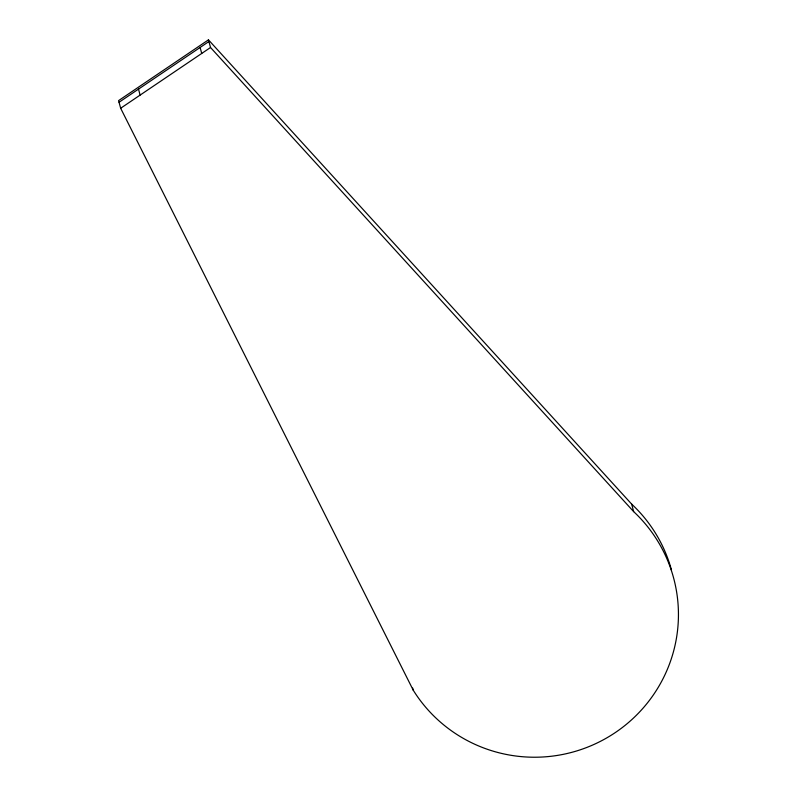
<?xml version="1.0" encoding="UTF-8"?>
<svg xmlns="http://www.w3.org/2000/svg" width="797" height="797" viewBox="0 0 797 797"><rect width="100%" height="100%" fill="white"/><g stroke="black" fill="none" stroke-linecap="round" stroke-linejoin="round"><path stroke-width="1.2" d="M208.465 39.85L118.604 100.601L120.656 108.253L413.245 690.212A143.301 141.886 -15 0 0 625.535 725.001A143.301 141.886 -15 0 0 633.665 511.634L631.642 504.093L208.465 39.85L210.528 47.501L633.665 511.634M119.052 102.265L208.914 41.524M120.656 108.253L210.528 47.501M412.667 688.06L413.245 690.212M200.117 47.471L201.721 53.449M138.509 89.115L140.113 95.102M631.642 504.093A143.301 141.886 -15 0 1 671.482 570.044"/></g></svg>
